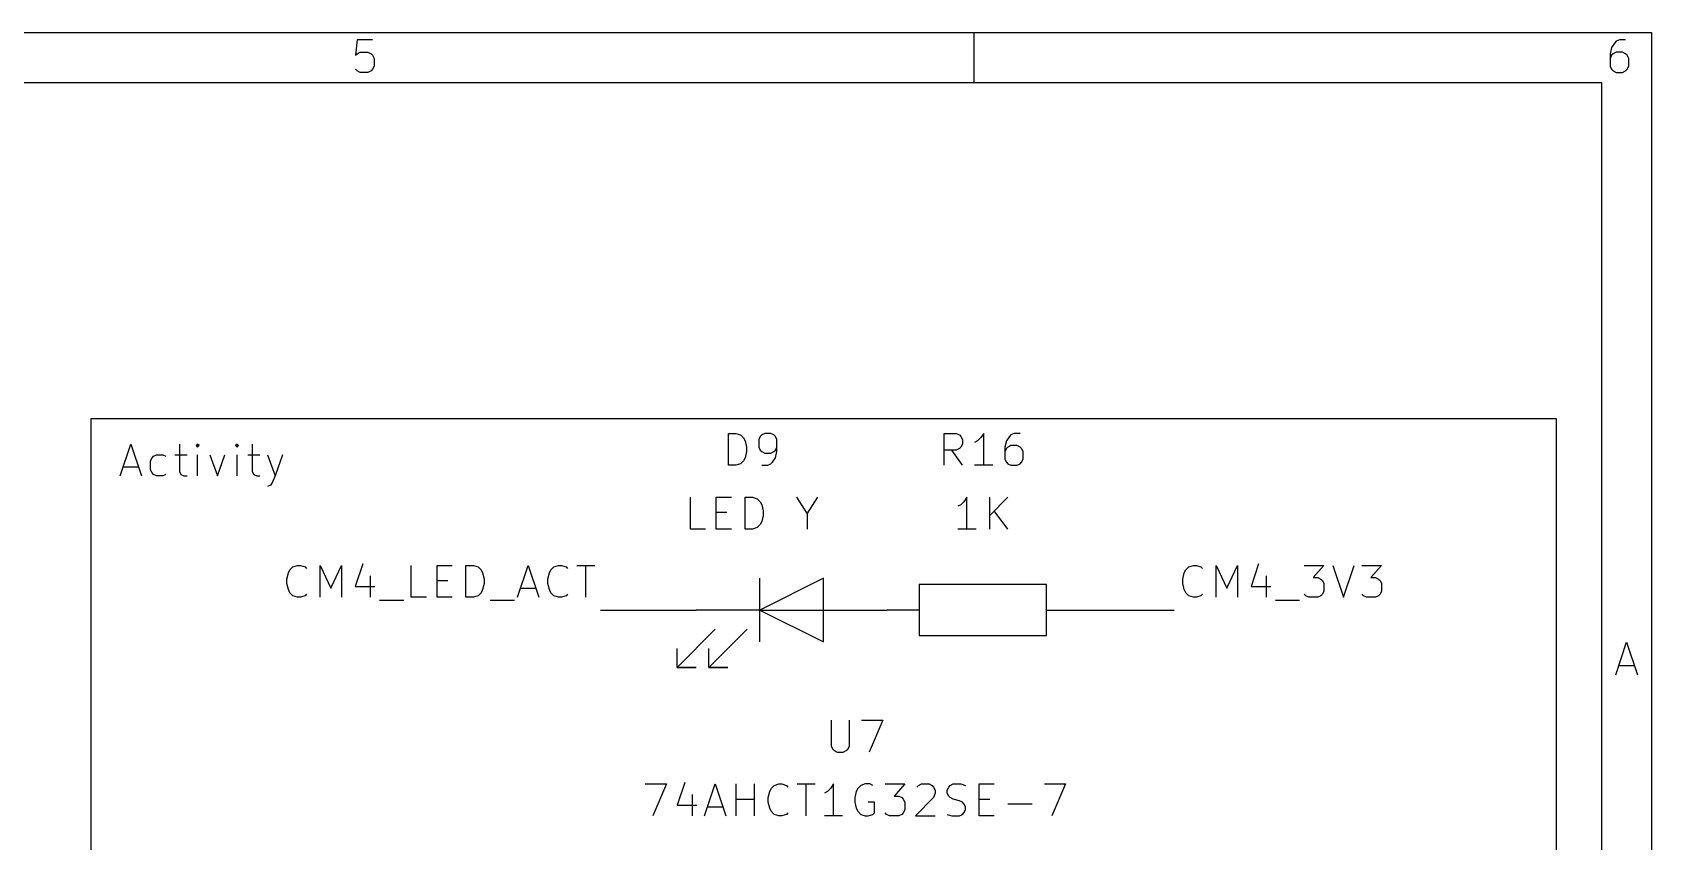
# Model space of a CAD drawing. Extents: x 0.4 to 11.3, y -7.9 to -0.4.
# Drawn here: x 8.759 to 11.299, y -1.663 to -0.394 of the extents above; entities that cross this region are included whole.
import ezdxf

# ---------------------------------------------------------------- set-up
doc = ezdxf.new("R2010")
doc.units = 0
doc.header["$MEASUREMENT"] = 0
for name, color, linetype in [('BLUE3', 171, 'CONTINUOUS'), ('CYAN2', 4, 'CONTINUOUS'), ('GRAY1', 251, 'CONTINUOUS'), ('GREEN3', 91, 'CONTINUOUS'), ('RED2', 1, 'CONTINUOUS')]:
    doc.layers.add(name, color=color, linetype=linetype)

msp = doc.modelspace()

# ---------------------------------------------------------------- linework, layer by layer
at = {"layer": 'BLUE3', "linetype": 'CONTINUOUS'}
for p, q in [((8.85, -1), (8.85, -3)), ((11.15, -1), (8.85, -1)), ((11.15, -3), (11.15, -1)), ((8.89637, -1.08955), (8.91304, -1.03955)), ((8.91304, -1.03955), (8.9297, -1.08955)), ((8.98923, -1.03955), (8.98923, -1.08241)), ((9.0178, -1.03955), (9.01542, -1.04193)), ((9.02018, -1.04193), (9.0178, -1.03955)), ((9.0178, -1.03955), (9.0178, -1.04431)), ((9.0797, -1.03955), (9.07733, -1.04193)), ((9.08209, -1.04193), (9.0797, -1.03955)), ((9.0797, -1.03955), (9.0797, -1.04431)), ((9.10352, -1.03955), (9.10352, -1.08241)), ((8.94399, -1.06574), (8.94637, -1.06098)), ((8.94399, -1.08003), (8.94399, -1.06574)), ((8.94637, -1.06098), (8.94875, -1.0586)), ((8.94875, -1.0586), (8.95352, -1.05622)), ((8.95352, -1.05622), (8.96304, -1.05622)), ((8.96304, -1.05622), (8.9678, -1.0586)), ((8.98209, -1.05622), (9.00113, -1.05622)), ((9.01542, -1.04193), (9.0178, -1.04431)), ((9.0178, -1.04431), (9.02018, -1.04193)), ((9.0178, -1.08955), (9.0178, -1.05622)), ((9.03685, -1.05622), (9.04876, -1.08955)), ((9.04876, -1.08955), (9.06066, -1.05622)), ((9.07733, -1.04193), (9.0797, -1.04431)), ((9.0797, -1.04431), (9.08209, -1.04193)), ((9.0797, -1.08955), (9.0797, -1.05622)), ((9.09637, -1.05622), (9.11542, -1.05622)), ((9.12733, -1.05622), (9.13923, -1.08955)), ((9.15113, -1.05622), (9.13923, -1.08955)), ((8.90113, -1.07527), (8.92494, -1.07527)), ((8.94637, -1.08479), (8.94399, -1.08003)), ((8.94875, -1.08717), (8.94637, -1.08479)), ((8.95352, -1.08955), (8.94875, -1.08717)), ((8.96304, -1.08955), (8.95352, -1.08955)), ((8.9678, -1.08717), (8.96304, -1.08955)), ((8.98923, -1.08241), (8.99161, -1.08717)), ((8.99161, -1.08717), (8.99637, -1.08955)), ((8.99637, -1.08955), (9.00113, -1.08955)), ((9.10352, -1.08241), (9.1059, -1.08717)), ((9.1059, -1.08717), (9.11066, -1.08955)), ((9.11066, -1.08955), (9.11542, -1.08955)), ((9.13923, -1.08955), (9.13447, -1.10146)), ((9.13209, -1.10384), (9.12733, -1.10622)), ((9.13447, -1.10146), (9.13209, -1.10384))]:
    msp.add_line(p, q, dxfattribs=at)
at = {"layer": 'CYAN2', "linetype": 'CONTINUOUS'}
for p, q in [((9.85059, -1.0728), (9.85059, -1.0228)), ((9.85059, -1.0228), (9.8625, -1.0228)), ((9.85059, -1.0728), (9.85059, -1.0228)), ((9.85059, -1.0228), (9.8625, -1.0228)), ((9.8625, -1.0228), (9.86964, -1.02519)), ((9.8625, -1.0228), (9.86964, -1.02519)), ((9.86964, -1.02519), (9.87441, -1.02995)), ((9.86964, -1.02519), (9.87441, -1.02995)), ((9.87441, -1.02995), (9.87679, -1.03471)), ((9.87441, -1.02995), (9.87679, -1.03471)), ((9.87679, -1.03471), (9.87917, -1.04423)), ((9.87679, -1.03471), (9.87917, -1.04423)), ((9.90059, -1.02757), (9.89822, -1.03233)), ((9.90059, -1.02757), (9.89822, -1.03233)), ((9.89822, -1.03233), (9.89822, -1.04423)), ((9.89822, -1.03233), (9.89822, -1.04423)), ((9.90298, -1.02519), (9.90059, -1.02757)), ((9.90298, -1.02519), (9.90059, -1.02757)), ((9.90774, -1.0228), (9.90298, -1.02519)), ((9.90774, -1.0228), (9.90298, -1.02519)), ((9.91726, -1.0228), (9.90774, -1.0228)), ((9.91726, -1.0228), (9.90774, -1.0228)), ((9.92202, -1.02519), (9.91726, -1.0228)), ((9.92202, -1.02519), (9.91726, -1.0228)), ((9.92441, -1.02757), (9.92202, -1.02519)), ((9.92441, -1.02757), (9.92202, -1.02519)), ((9.92679, -1.03233), (9.92441, -1.02757)), ((9.92679, -1.03233), (9.92441, -1.02757)), ((9.92679, -1.05137), (9.92679, -1.03233)), ((9.92679, -1.05137), (9.92679, -1.03233)), ((10.1893, -1.0728), (10.1893, -1.0228)), ((10.1893, -1.0228), (10.2083, -1.0228)), ((10.1893, -1.0728), (10.1893, -1.0228)), ((10.1893, -1.0228), (10.2083, -1.0228)), ((10.2083, -1.0228), (10.2131, -1.02519)), ((10.2083, -1.0228), (10.2131, -1.02519)), ((10.2131, -1.02519), (10.2155, -1.02757)), ((10.2131, -1.02519), (10.2155, -1.02757)), ((10.2155, -1.02757), (10.2179, -1.03233)), ((10.2155, -1.02757), (10.2179, -1.03233)), ((10.2179, -1.03947), (10.2155, -1.04423)), ((10.2179, -1.03947), (10.2155, -1.04423)), ((10.2179, -1.03233), (10.2179, -1.03947)), ((10.2179, -1.03233), (10.2179, -1.03947)), ((10.2417, -1.03471), (10.2369, -1.03709)), ((10.2417, -1.03471), (10.2369, -1.03709)), ((10.2464, -1.02995), (10.2417, -1.03471)), ((10.2464, -1.02995), (10.2417, -1.03471)), ((10.2512, -1.0228), (10.2464, -1.02995)), ((10.2512, -1.0228), (10.2464, -1.02995)), ((10.2512, -1.0728), (10.2512, -1.0228)), ((10.2512, -1.0728), (10.2512, -1.0228)), ((10.2869, -1.03471), (10.2845, -1.04423)), ((10.2869, -1.03471), (10.2845, -1.04423)), ((10.2917, -1.02757), (10.2869, -1.03471)), ((10.2917, -1.02757), (10.2869, -1.03471)), ((10.294, -1.02519), (10.2917, -1.02757)), ((10.294, -1.02519), (10.2917, -1.02757)), ((10.2988, -1.0228), (10.294, -1.02519)), ((10.2988, -1.0228), (10.294, -1.02519)), ((10.3083, -1.0228), (10.2988, -1.0228)), ((10.3083, -1.0228), (10.2988, -1.0228)), ((9.87441, -1.06566), (9.86964, -1.07043)), ((9.87441, -1.06566), (9.86964, -1.07043)), ((9.87679, -1.0609), (9.87441, -1.06566)), ((9.87679, -1.0609), (9.87441, -1.06566)), ((9.87917, -1.05137), (9.87679, -1.0609)), ((9.87917, -1.05137), (9.87679, -1.0609)), ((9.87917, -1.04423), (9.87917, -1.05137)), ((9.87917, -1.04423), (9.87917, -1.05137)), ((9.89822, -1.04423), (9.90059, -1.049)), ((9.89822, -1.04423), (9.90059, -1.049)), ((9.90059, -1.049), (9.90298, -1.05137)), ((9.90059, -1.049), (9.90298, -1.05137)), ((9.90298, -1.05137), (9.90774, -1.05376)), ((9.90298, -1.05137), (9.90774, -1.05376)), ((9.90774, -1.05376), (9.91726, -1.05376)), ((9.90774, -1.05376), (9.91726, -1.05376)), ((9.91726, -1.05376), (9.92202, -1.05137)), ((9.91726, -1.05376), (9.92202, -1.05137)), ((9.91964, -1.06804), (9.92441, -1.0609)), ((9.91964, -1.06804), (9.92441, -1.0609)), ((9.92202, -1.05137), (9.92441, -1.049)), ((9.92202, -1.05137), (9.92441, -1.049)), ((9.92441, -1.049), (9.92679, -1.04423)), ((9.92441, -1.049), (9.92679, -1.04423)), ((9.92441, -1.0609), (9.92679, -1.05137)), ((9.92441, -1.0609), (9.92679, -1.05137)), ((10.2083, -1.049), (10.1893, -1.049)), ((10.2083, -1.049), (10.1893, -1.049)), ((10.2179, -1.0728), (10.2012, -1.049)), ((10.2179, -1.0728), (10.2012, -1.049)), ((10.2131, -1.04661), (10.2083, -1.049)), ((10.2131, -1.04661), (10.2083, -1.049)), ((10.2155, -1.04423), (10.2131, -1.04661)), ((10.2155, -1.04423), (10.2131, -1.04661)), ((10.2845, -1.04423), (10.2845, -1.06328)), ((10.2845, -1.04423), (10.2845, -1.06328)), ((10.2869, -1.04661), (10.2845, -1.05137)), ((10.2869, -1.04661), (10.2845, -1.05137)), ((10.2845, -1.06328), (10.2869, -1.06804)), ((10.2845, -1.06328), (10.2869, -1.06804)), ((10.2893, -1.04423), (10.2869, -1.04661)), ((10.2893, -1.04423), (10.2869, -1.04661)), ((10.294, -1.04185), (10.2893, -1.04423)), ((10.294, -1.04185), (10.2893, -1.04423)), ((10.3036, -1.04185), (10.294, -1.04185)), ((10.3036, -1.04185), (10.294, -1.04185)), ((10.3083, -1.04423), (10.3036, -1.04185)), ((10.3083, -1.04423), (10.3036, -1.04185)), ((10.3107, -1.04661), (10.3083, -1.04423)), ((10.3107, -1.04661), (10.3083, -1.04423)), ((10.3131, -1.05137), (10.3107, -1.04661)), ((10.3131, -1.05137), (10.3107, -1.04661)), ((10.3107, -1.06804), (10.3131, -1.06328)), ((10.3107, -1.06804), (10.3131, -1.06328)), ((10.3131, -1.06328), (10.3131, -1.05137)), ((10.3131, -1.06328), (10.3131, -1.05137)), ((9.8625, -1.0728), (9.85059, -1.0728)), ((9.8625, -1.0728), (9.85059, -1.0728)), ((9.86964, -1.07043), (9.8625, -1.0728)), ((9.86964, -1.07043), (9.8625, -1.0728)), ((9.90298, -1.0728), (9.9125, -1.0728)), ((9.90298, -1.0728), (9.9125, -1.0728)), ((9.9125, -1.0728), (9.91726, -1.07043)), ((9.9125, -1.0728), (9.91726, -1.07043)), ((9.91726, -1.07043), (9.91964, -1.06804)), ((9.91726, -1.07043), (9.91964, -1.06804)), ((10.2655, -1.0728), (10.2369, -1.0728)), ((10.2655, -1.0728), (10.2369, -1.0728)), ((10.2869, -1.06804), (10.2893, -1.07043)), ((10.2869, -1.06804), (10.2893, -1.07043)), ((10.2893, -1.07043), (10.294, -1.0728)), ((10.2893, -1.07043), (10.294, -1.0728)), ((10.294, -1.0728), (10.3036, -1.0728)), ((10.294, -1.0728), (10.3036, -1.0728)), ((10.3036, -1.0728), (10.3083, -1.07043)), ((10.3036, -1.0728), (10.3083, -1.07043)), ((10.3083, -1.07043), (10.3107, -1.06804)), ((10.3083, -1.07043), (10.3107, -1.06804)), ((9.79107, -1.1728), (9.79107, -1.1228)), ((9.79107, -1.1728), (9.79107, -1.1228)), ((9.83155, -1.1728), (9.83155, -1.1228)), ((9.83155, -1.1228), (9.85536, -1.1228)), ((9.83155, -1.1728), (9.83155, -1.1228)), ((9.83155, -1.1228), (9.85536, -1.1228)), ((9.87678, -1.1728), (9.87678, -1.1228)), ((9.87678, -1.1228), (9.88869, -1.1228)), ((9.87678, -1.1728), (9.87678, -1.1228)), ((9.87678, -1.1228), (9.88869, -1.1228)), ((9.88869, -1.1228), (9.89583, -1.12519)), ((9.88869, -1.1228), (9.89583, -1.12519)), ((9.89583, -1.12519), (9.90059, -1.12995)), ((9.89583, -1.12519), (9.90059, -1.12995)), ((9.90059, -1.12995), (9.90298, -1.13471)), ((9.90059, -1.12995), (9.90298, -1.13471)), ((9.90298, -1.13471), (9.90535, -1.14423)), ((9.90298, -1.13471), (9.90535, -1.14423)), ((9.95774, -1.1228), (9.9744, -1.149)), ((9.95774, -1.1228), (9.9744, -1.149)), ((9.9744, -1.149), (9.99107, -1.1228)), ((9.9744, -1.149), (9.99107, -1.1228)), ((10.2155, -1.13471), (10.2107, -1.13709)), ((10.2155, -1.13471), (10.2107, -1.13709)), ((10.2202, -1.12995), (10.2155, -1.13471)), ((10.2202, -1.12995), (10.2155, -1.13471)), ((10.225, -1.1228), (10.2202, -1.12995)), ((10.225, -1.1228), (10.2202, -1.12995)), ((10.225, -1.1728), (10.225, -1.1228)), ((10.225, -1.1728), (10.225, -1.1228)), ((10.2607, -1.1728), (10.2607, -1.1228)), ((10.2893, -1.1228), (10.2607, -1.15137)), ((10.2607, -1.1728), (10.2607, -1.1228)), ((10.2893, -1.1228), (10.2607, -1.15137)), ((9.83155, -1.14661), (9.84822, -1.14661)), ((9.83155, -1.14661), (9.84822, -1.14661)), ((9.90059, -1.16566), (9.89583, -1.17043)), ((9.90059, -1.16566), (9.89583, -1.17043)), ((9.90298, -1.1609), (9.90059, -1.16566)), ((9.90298, -1.1609), (9.90059, -1.16566)), ((9.90535, -1.15137), (9.90298, -1.1609)), ((9.90535, -1.15137), (9.90298, -1.1609)), ((9.90535, -1.14423), (9.90535, -1.15137)), ((9.90535, -1.14423), (9.90535, -1.15137)), ((9.9744, -1.149), (9.9744, -1.1728)), ((9.9744, -1.149), (9.9744, -1.1728)), ((10.2893, -1.1728), (10.2679, -1.14423)), ((10.2893, -1.1728), (10.2679, -1.14423)), ((9.81488, -1.1728), (9.79107, -1.1728)), ((9.81488, -1.1728), (9.79107, -1.1728)), ((9.85536, -1.1728), (9.83155, -1.1728)), ((9.85536, -1.1728), (9.83155, -1.1728)), ((9.88869, -1.1728), (9.87678, -1.1728)), ((9.88869, -1.1728), (9.87678, -1.1728)), ((9.89583, -1.17043), (9.88869, -1.1728)), ((9.89583, -1.17043), (9.88869, -1.1728)), ((10.2393, -1.1728), (10.2107, -1.1728)), ((10.2393, -1.1728), (10.2107, -1.1728)), ((10.0119, -1.4728), (10.0119, -1.51328)), ((10.0119, -1.4728), (10.0119, -1.51328)), ((10.0405, -1.51328), (10.0405, -1.4728)), ((10.0405, -1.51328), (10.0405, -1.4728)), ((10.0595, -1.4728), (10.0929, -1.4728)), ((10.0595, -1.4728), (10.0929, -1.4728)), ((10.0929, -1.4728), (10.0714, -1.5228)), ((10.0929, -1.4728), (10.0714, -1.5228)), ((10.0119, -1.51328), (10.0143, -1.51804)), ((10.0119, -1.51328), (10.0143, -1.51804)), ((10.0143, -1.51804), (10.0167, -1.52043)), ((10.0143, -1.51804), (10.0167, -1.52043)), ((10.0167, -1.52043), (10.0214, -1.5228)), ((10.0167, -1.52043), (10.0214, -1.5228)), ((10.0214, -1.5228), (10.0309, -1.5228)), ((10.0214, -1.5228), (10.0309, -1.5228)), ((10.0309, -1.5228), (10.0357, -1.52043)), ((10.0309, -1.5228), (10.0357, -1.52043)), ((10.0357, -1.52043), (10.0381, -1.51804)), ((10.0357, -1.52043), (10.0381, -1.51804)), ((10.0381, -1.51804), (10.0405, -1.51328)), ((10.0381, -1.51804), (10.0405, -1.51328)), ((9.72024, -1.5728), (9.75357, -1.5728)), ((9.72024, -1.5728), (9.75357, -1.5728)), ((9.75357, -1.5728), (9.73215, -1.6228)), ((9.75357, -1.5728), (9.73215, -1.6228)), ((9.78214, -1.57043), (9.77024, -1.60614)), ((9.78214, -1.57043), (9.77024, -1.60614)), ((9.81309, -1.6228), (9.82976, -1.5728)), ((9.81309, -1.6228), (9.82976, -1.5728)), ((9.82976, -1.5728), (9.84643, -1.6228)), ((9.82976, -1.5728), (9.84643, -1.6228)), ((9.86309, -1.6228), (9.86309, -1.5728)), ((9.86309, -1.6228), (9.86309, -1.5728)), ((9.89167, -1.6228), (9.89167, -1.5728)), ((9.89167, -1.6228), (9.89167, -1.5728)), ((9.91786, -1.57995), (9.92262, -1.57519)), ((9.91786, -1.57995), (9.92262, -1.57519)), ((9.92262, -1.57519), (9.92976, -1.5728)), ((9.92262, -1.57519), (9.92976, -1.5728)), ((9.92976, -1.5728), (9.93452, -1.5728)), ((9.92976, -1.5728), (9.93452, -1.5728)), ((9.93452, -1.5728), (9.94167, -1.57519)), ((9.93452, -1.5728), (9.94167, -1.57519)), ((9.94167, -1.57519), (9.94405, -1.57757)), ((9.94167, -1.57519), (9.94405, -1.57757)), ((9.95833, -1.5728), (9.98691, -1.5728)), ((9.95833, -1.5728), (9.98691, -1.5728)), ((9.97262, -1.6228), (9.97262, -1.5728)), ((9.97262, -1.6228), (9.97262, -1.5728)), ((10.0155, -1.5728), (10.0107, -1.57995)), ((10.0155, -1.5728), (10.0107, -1.57995)), ((10.0155, -1.6228), (10.0155, -1.5728)), ((10.0155, -1.6228), (10.0155, -1.5728)), ((10.0583, -1.57519), (10.0536, -1.57995)), ((10.0583, -1.57519), (10.0536, -1.57995)), ((10.0655, -1.5728), (10.0583, -1.57519)), ((10.0655, -1.5728), (10.0583, -1.57519)), ((10.0726, -1.5728), (10.0655, -1.5728)), ((10.0726, -1.5728), (10.0655, -1.5728)), ((10.0774, -1.57519), (10.0726, -1.5728)), ((10.0774, -1.57519), (10.0726, -1.5728)), ((10.0964, -1.5728), (10.1274, -1.5728)), ((10.0964, -1.5728), (10.1274, -1.5728)), ((10.1274, -1.5728), (10.1107, -1.59185)), ((10.1274, -1.5728), (10.1107, -1.59185)), ((10.1464, -1.57757), (10.1488, -1.57519)), ((10.1464, -1.57757), (10.1488, -1.57519)), ((10.1488, -1.57519), (10.1536, -1.5728)), ((10.1488, -1.57519), (10.1536, -1.5728)), ((10.1536, -1.5728), (10.1655, -1.5728)), ((10.1536, -1.5728), (10.1655, -1.5728)), ((10.1655, -1.5728), (10.1702, -1.57519)), ((10.1655, -1.5728), (10.1702, -1.57519)), ((10.1702, -1.57519), (10.1726, -1.57757)), ((10.1702, -1.57519), (10.1726, -1.57757)), ((10.1964, -1.57757), (10.1988, -1.57519)), ((10.1964, -1.57757), (10.1988, -1.57519)), ((10.1988, -1.57519), (10.2036, -1.5728)), ((10.1988, -1.57519), (10.2036, -1.5728)), ((10.2036, -1.5728), (10.2155, -1.5728)), ((10.2036, -1.5728), (10.2155, -1.5728)), ((10.2155, -1.5728), (10.2226, -1.57519)), ((10.2155, -1.5728), (10.2226, -1.57519)), ((10.244, -1.6228), (10.244, -1.5728)), ((10.244, -1.5728), (10.2679, -1.5728)), ((10.244, -1.6228), (10.244, -1.5728)), ((10.244, -1.5728), (10.2679, -1.5728)), ((10.3464, -1.5728), (10.3798, -1.5728)), ((10.3464, -1.5728), (10.3798, -1.5728)), ((10.3798, -1.5728), (10.3583, -1.6228)), ((10.3798, -1.5728), (10.3583, -1.6228)), ((9.79405, -1.58947), (9.79405, -1.6228)), ((9.79405, -1.58947), (9.79405, -1.6228)), ((9.86309, -1.59661), (9.89167, -1.59661)), ((9.86309, -1.59661), (9.89167, -1.59661)), ((9.9131, -1.59423), (9.91548, -1.58471)), ((9.9131, -1.59423), (9.91548, -1.58471)), ((9.9131, -1.60137), (9.9131, -1.59423)), ((9.9131, -1.60137), (9.9131, -1.59423)), ((9.91548, -1.58471), (9.91786, -1.57995)), ((9.91548, -1.58471), (9.91786, -1.57995)), ((10.006, -1.58471), (10.0012, -1.58709)), ((10.006, -1.58471), (10.0012, -1.58709)), ((10.0107, -1.57995), (10.006, -1.58471)), ((10.0107, -1.57995), (10.006, -1.58471)), ((10.0512, -1.58471), (10.0488, -1.59423)), ((10.0512, -1.58471), (10.0488, -1.59423)), ((10.0488, -1.59423), (10.0488, -1.60137)), ((10.0488, -1.59423), (10.0488, -1.60137)), ((10.0536, -1.57995), (10.0512, -1.58471)), ((10.0536, -1.57995), (10.0512, -1.58471)), ((10.1107, -1.59185), (10.1179, -1.59185)), ((10.1107, -1.59185), (10.1179, -1.59185)), ((10.1179, -1.59185), (10.1226, -1.59423)), ((10.1179, -1.59185), (10.1226, -1.59423)), ((10.1226, -1.59423), (10.125, -1.59661)), ((10.1226, -1.59423), (10.125, -1.59661)), ((10.125, -1.59661), (10.1274, -1.60137)), ((10.125, -1.59661), (10.1274, -1.60137)), ((10.1726, -1.59423), (10.144, -1.6228)), ((10.1726, -1.59423), (10.144, -1.6228)), ((10.1726, -1.57757), (10.175, -1.58233)), ((10.1726, -1.57757), (10.175, -1.58233)), ((10.175, -1.58709), (10.1726, -1.59423)), ((10.175, -1.58709), (10.1726, -1.59423)), ((10.175, -1.58233), (10.175, -1.58709)), ((10.175, -1.58233), (10.175, -1.58709)), ((10.194, -1.58233), (10.1964, -1.57757)), ((10.194, -1.58233), (10.1964, -1.57757)), ((10.194, -1.58709), (10.194, -1.58233)), ((10.194, -1.58709), (10.194, -1.58233)), ((10.1964, -1.59185), (10.194, -1.58709)), ((10.1964, -1.59185), (10.194, -1.58709)), ((10.1988, -1.59423), (10.1964, -1.59185)), ((10.1988, -1.59423), (10.1964, -1.59185)), ((10.2036, -1.59661), (10.1988, -1.59423)), ((10.2036, -1.59661), (10.1988, -1.59423)), ((10.2131, -1.599), (10.2036, -1.59661)), ((10.2131, -1.599), (10.2036, -1.59661)), ((10.2179, -1.60137), (10.2131, -1.599)), ((10.2179, -1.60137), (10.2131, -1.599)), ((10.244, -1.59661), (10.2607, -1.59661)), ((10.244, -1.59661), (10.2607, -1.59661)), ((9.77024, -1.60614), (9.80119, -1.60614)), ((9.77024, -1.60614), (9.80119, -1.60614)), ((9.81786, -1.60852), (9.84167, -1.60852)), ((9.81786, -1.60852), (9.84167, -1.60852)), ((9.91548, -1.6109), (9.9131, -1.60137)), ((9.91548, -1.6109), (9.9131, -1.60137)), ((9.91786, -1.61566), (9.91548, -1.6109)), ((9.91786, -1.61566), (9.91548, -1.6109)), ((9.92262, -1.62043), (9.91786, -1.61566)), ((9.92262, -1.62043), (9.91786, -1.61566)), ((9.92976, -1.6228), (9.92262, -1.62043)), ((9.92976, -1.6228), (9.92262, -1.62043)), ((9.93452, -1.6228), (9.92976, -1.6228)), ((9.93452, -1.6228), (9.92976, -1.6228)), ((9.94167, -1.62043), (9.93452, -1.6228)), ((9.94167, -1.62043), (9.93452, -1.6228)), ((9.94405, -1.61804), (9.94167, -1.62043)), ((9.94405, -1.61804), (9.94167, -1.62043)), ((10.0298, -1.6228), (10.0012, -1.6228)), ((10.0298, -1.6228), (10.0012, -1.6228)), ((10.0488, -1.60137), (10.0512, -1.6109)), ((10.0488, -1.60137), (10.0512, -1.6109)), ((10.0512, -1.6109), (10.0536, -1.61566)), ((10.0512, -1.6109), (10.0536, -1.61566)), ((10.0536, -1.61566), (10.0583, -1.62043)), ((10.0536, -1.61566), (10.0583, -1.62043)), ((10.0583, -1.62043), (10.0655, -1.6228)), ((10.0583, -1.62043), (10.0655, -1.6228)), ((10.0655, -1.6228), (10.0702, -1.6228)), ((10.0655, -1.6228), (10.0702, -1.6228)), ((10.0798, -1.60137), (10.0702, -1.60137)), ((10.0798, -1.60137), (10.0702, -1.60137)), ((10.0702, -1.6228), (10.0774, -1.62043)), ((10.0702, -1.6228), (10.0774, -1.62043)), ((10.0774, -1.62043), (10.0798, -1.61804)), ((10.0774, -1.62043), (10.0798, -1.61804)), ((10.0798, -1.61804), (10.0798, -1.60137)), ((10.0798, -1.61804), (10.0798, -1.60137)), ((10.0988, -1.62043), (10.0964, -1.61804)), ((10.0988, -1.62043), (10.0964, -1.61804)), ((10.1036, -1.6228), (10.0988, -1.62043)), ((10.1036, -1.6228), (10.0988, -1.62043)), ((10.1179, -1.6228), (10.1036, -1.6228)), ((10.1179, -1.6228), (10.1036, -1.6228)), ((10.1226, -1.62043), (10.1179, -1.6228)), ((10.1226, -1.62043), (10.1179, -1.6228)), ((10.125, -1.61804), (10.1226, -1.62043)), ((10.125, -1.61804), (10.1226, -1.62043)), ((10.1274, -1.61328), (10.125, -1.61804)), ((10.1274, -1.61328), (10.125, -1.61804)), ((10.1274, -1.60137), (10.1274, -1.61328)), ((10.1274, -1.60137), (10.1274, -1.61328)), ((10.144, -1.6228), (10.175, -1.6228)), ((10.144, -1.6228), (10.175, -1.6228)), ((10.194, -1.62043), (10.2012, -1.6228)), ((10.194, -1.62043), (10.2012, -1.6228)), ((10.2012, -1.6228), (10.2131, -1.6228)), ((10.2012, -1.6228), (10.2131, -1.6228)), ((10.2131, -1.6228), (10.2179, -1.62043)), ((10.2131, -1.6228), (10.2179, -1.62043)), ((10.2202, -1.60376), (10.2179, -1.60137)), ((10.2202, -1.60376), (10.2179, -1.60137)), ((10.2179, -1.62043), (10.2202, -1.61804)), ((10.2179, -1.62043), (10.2202, -1.61804)), ((10.2226, -1.60852), (10.2202, -1.60376)), ((10.2226, -1.60852), (10.2202, -1.60376)), ((10.2202, -1.61804), (10.2226, -1.61328)), ((10.2202, -1.61804), (10.2226, -1.61328)), ((10.2226, -1.61328), (10.2226, -1.60852)), ((10.2226, -1.61328), (10.2226, -1.60852)), ((10.2679, -1.6228), (10.244, -1.6228)), ((10.2679, -1.6228), (10.244, -1.6228)), ((10.2893, -1.60376), (10.3274, -1.60376)), ((10.2893, -1.60376), (10.3274, -1.60376))]:
    msp.add_line(p, q, dxfattribs=at)
at = {"layer": 'GRAY1', "linetype": 'CONTINUOUS'}
for p, q in [((9.1578, -1.25123), (9.16018, -1.2417)), ((9.16018, -1.2417), (9.16256, -1.23694)), ((9.16256, -1.23694), (9.16732, -1.23218)), ((9.16732, -1.23218), (9.17446, -1.2298)), ((9.17446, -1.2298), (9.17922, -1.2298)), ((9.17922, -1.2298), (9.18637, -1.23218)), ((9.18637, -1.23218), (9.18875, -1.23456)), ((9.21018, -1.2798), (9.21018, -1.2298)), ((9.21018, -1.2298), (9.22685, -1.26552)), ((9.22685, -1.26552), (9.24351, -1.2298)), ((9.24351, -1.2298), (9.24351, -1.2798)), ((9.27684, -1.22742), (9.26494, -1.26313)), ((9.35303, -1.2798), (9.35303, -1.2298)), ((9.39351, -1.2798), (9.39351, -1.2298)), ((9.39351, -1.2298), (9.41732, -1.2298)), ((9.43874, -1.2798), (9.43874, -1.2298)), ((9.43874, -1.2298), (9.45065, -1.2298)), ((9.45065, -1.2298), (9.45779, -1.23218)), ((9.45779, -1.23218), (9.46256, -1.23694)), ((9.46256, -1.23694), (9.46494, -1.2417)), ((9.46494, -1.2417), (9.46731, -1.25123)), ((9.5197, -1.2798), (9.53636, -1.2298)), ((9.53636, -1.2298), (9.55303, -1.2798)), ((9.56732, -1.25123), (9.5697, -1.2417)), ((9.5697, -1.2417), (9.57208, -1.23694)), ((9.57208, -1.23694), (9.57684, -1.23218)), ((9.57684, -1.23218), (9.58398, -1.2298)), ((9.58398, -1.2298), (9.58874, -1.2298)), ((9.58874, -1.2298), (9.59589, -1.23218)), ((9.59589, -1.23218), (9.59827, -1.23456)), ((9.61256, -1.2298), (9.64113, -1.2298)), ((9.62684, -1.2798), (9.62684, -1.2298)), ((10.5636, -1.25123), (10.566, -1.2417)), ((10.566, -1.2417), (10.5684, -1.23694)), ((10.5684, -1.23694), (10.5732, -1.23218)), ((10.5732, -1.23218), (10.5803, -1.2298)), ((10.5803, -1.2298), (10.5851, -1.2298)), ((10.5851, -1.2298), (10.5922, -1.23218)), ((10.5922, -1.23218), (10.5946, -1.23456)), ((10.616, -1.2798), (10.616, -1.2298)), ((10.616, -1.2298), (10.6327, -1.26552)), ((10.6327, -1.26552), (10.6493, -1.2298)), ((10.6493, -1.2298), (10.6493, -1.2798)), ((10.6827, -1.22742), (10.6708, -1.26313)), ((10.7541, -1.2298), (10.7851, -1.2298)), ((10.7851, -1.2298), (10.7684, -1.24885)), ((10.7993, -1.2298), (10.816, -1.2798)), ((10.816, -1.2798), (10.8327, -1.2298)), ((10.8446, -1.2298), (10.8755, -1.2298)), ((10.8755, -1.2298), (10.8589, -1.24885)), ((9.1578, -1.25837), (9.1578, -1.25123)), ((9.16018, -1.26789), (9.1578, -1.25837)), ((9.16256, -1.27266), (9.16018, -1.26789)), ((9.26494, -1.26313), (9.29589, -1.26313)), ((9.28875, -1.24647), (9.28875, -1.2798)), ((9.39351, -1.25361), (9.41018, -1.25361)), ((9.46494, -1.26789), (9.46256, -1.27266)), ((9.46731, -1.25837), (9.46494, -1.26789)), ((9.46731, -1.25123), (9.46731, -1.25837)), ((9.52446, -1.26552), (9.54827, -1.26552)), ((9.56732, -1.25837), (9.56732, -1.25123)), ((9.5697, -1.26789), (9.56732, -1.25837)), ((9.57208, -1.27266), (9.5697, -1.26789)), ((10.5636, -1.25837), (10.5636, -1.25123)), ((10.566, -1.26789), (10.5636, -1.25837)), ((10.5684, -1.27266), (10.566, -1.26789)), ((10.6708, -1.26313), (10.7017, -1.26313)), ((10.6946, -1.24647), (10.6946, -1.2798)), ((10.7684, -1.24885), (10.7755, -1.24885)), ((10.7755, -1.24885), (10.7803, -1.25123)), ((10.7803, -1.25123), (10.7827, -1.25361)), ((10.7827, -1.25361), (10.7851, -1.25837)), ((10.7851, -1.27028), (10.7827, -1.27504)), ((10.7851, -1.25837), (10.7851, -1.27028)), ((10.8589, -1.24885), (10.866, -1.24885)), ((10.866, -1.24885), (10.8708, -1.25123)), ((10.8708, -1.25123), (10.8732, -1.25361)), ((10.8732, -1.25361), (10.8755, -1.25837)), ((10.8755, -1.27028), (10.8732, -1.27504)), ((10.8755, -1.25837), (10.8755, -1.27028)), ((9.16732, -1.27742), (9.16256, -1.27266)), ((9.17446, -1.2798), (9.16732, -1.27742)), ((9.17922, -1.2798), (9.17446, -1.2798)), ((9.18637, -1.27742), (9.17922, -1.2798)), ((9.18875, -1.27504), (9.18637, -1.27742)), ((9.30304, -1.28456), (9.34113, -1.28456)), ((9.37684, -1.2798), (9.35303, -1.2798)), ((9.41732, -1.2798), (9.39351, -1.2798)), ((9.45065, -1.2798), (9.43874, -1.2798)), ((9.45779, -1.27742), (9.45065, -1.2798)), ((9.46256, -1.27266), (9.45779, -1.27742)), ((9.47684, -1.28456), (9.51494, -1.28456)), ((9.57684, -1.27742), (9.57208, -1.27266)), ((9.58398, -1.2798), (9.57684, -1.27742)), ((9.58874, -1.2798), (9.58398, -1.2798)), ((9.59589, -1.27742), (9.58874, -1.2798)), ((9.59827, -1.27504), (9.59589, -1.27742)), ((10.5732, -1.27742), (10.5684, -1.27266)), ((10.5803, -1.2798), (10.5732, -1.27742)), ((10.5851, -1.2798), (10.5803, -1.2798)), ((10.5922, -1.27742), (10.5851, -1.2798)), ((10.5946, -1.27504), (10.5922, -1.27742)), ((10.7089, -1.28456), (10.747, -1.28456)), ((10.7565, -1.27742), (10.7541, -1.27504)), ((10.7612, -1.2798), (10.7565, -1.27742)), ((10.7755, -1.2798), (10.7612, -1.2798)), ((10.7803, -1.27742), (10.7755, -1.2798)), ((10.7827, -1.27504), (10.7803, -1.27742)), ((10.847, -1.27742), (10.8446, -1.27504)), ((10.8517, -1.2798), (10.847, -1.27742)), ((10.866, -1.2798), (10.8517, -1.2798)), ((10.8708, -1.27742), (10.866, -1.2798)), ((10.8732, -1.27504), (10.8708, -1.27742))]:
    msp.add_line(p, q, dxfattribs=at)
at = {"layer": 'GREEN3', "linetype": 'CONTINUOUS'}
for p, q in [((9.65, -1.3), (9.8, -1.3)), ((10.4, -1.3), (10.55, -1.3))]:
    msp.add_line(p, q, dxfattribs=at)
at = {"layer": 'RED2', "linetype": 'CONTINUOUS'}
for p, q in [((0.393701, -0.393701), (11.2993, -0.393701)), ((9.26804, -0.405264), (9.2656, -0.429634)), ((9.29241, -0.405264), (9.26804, -0.405264)), ((10.2362, -0.472441), (10.2362, -0.393701)), ((11.2487, -0.405264), (11.2439, -0.407701)), ((11.2585, -0.405264), (11.2487, -0.405264)), ((11.2993, -0.393701), (11.2993, -7.8743)), ((9.2656, -0.429634), (9.26804, -0.427197)), ((9.26804, -0.427197), (9.27291, -0.42476)), ((9.27291, -0.42476), (9.28509, -0.42476)), ((9.28509, -0.42476), (9.28997, -0.427197)), ((9.28997, -0.427197), (9.29241, -0.429634)), ((9.29241, -0.429634), (9.29484, -0.434508)), ((11.2365, -0.417449), (11.2341, -0.427197)), ((11.2341, -0.427197), (11.2341, -0.446693)), ((11.2365, -0.429634), (11.2341, -0.434508)), ((11.2414, -0.410138), (11.2365, -0.417449)), ((11.239, -0.427197), (11.2365, -0.429634)), ((11.2439, -0.42476), (11.239, -0.427197)), ((11.2439, -0.407701), (11.2414, -0.410138)), ((11.2536, -0.42476), (11.2439, -0.42476)), ((11.2585, -0.427197), (11.2536, -0.42476)), ((11.2609, -0.429634), (11.2585, -0.427197)), ((11.2633, -0.434508), (11.2609, -0.429634)), ((9.26804, -0.454008), (9.2656, -0.451567)), ((9.27291, -0.456445), (9.26804, -0.454008)), ((9.28509, -0.456445), (9.27291, -0.456445)), ((9.28997, -0.454008), (9.28509, -0.456445)), ((9.29241, -0.451567), (9.28997, -0.454008)), ((9.29484, -0.446693), (9.29241, -0.451567)), ((9.29484, -0.434508), (9.29484, -0.446693)), ((11.2341, -0.446693), (11.2365, -0.451567)), ((11.2365, -0.451567), (11.239, -0.454008)), ((11.239, -0.454008), (11.2439, -0.456445)), ((11.2439, -0.456445), (11.2536, -0.456445)), ((11.2536, -0.456445), (11.2585, -0.454008)), ((11.2585, -0.454008), (11.2609, -0.451567)), ((11.2609, -0.451567), (11.2633, -0.446693)), ((11.2633, -0.446693), (11.2633, -0.434508)), ((0.472441, -0.472441), (11.2206, -0.472441)), ((11.2206, -0.472441), (11.2206, -7.79556)), ((9.9, -1.35), (9.9, -1.25)), ((10, -1.25), (9.9, -1.3)), ((10, -1.35), (10, -1.25)), ((10.35, -1.26), (10.15, -1.26)), ((10.15, -1.26), (10.15, -1.34)), ((10.35, -1.34), (10.35, -1.26)), ((9.9, -1.3), (9.8, -1.3)), ((9.9, -1.3), (9.8, -1.3)), ((9.9, -1.3), (10, -1.3)), ((9.9, -1.3), (10, -1.35)), ((10, -1.3), (10.1, -1.3)), ((10, -1.3), (10.1, -1.3)), ((10.15, -1.3), (10.1, -1.3)), ((10.15, -1.3), (10.1, -1.3)), ((10.35, -1.3), (10.4, -1.3)), ((10.35, -1.3), (10.4, -1.3)), ((9.83, -1.33), (9.77, -1.39)), ((9.88, -1.33), (9.82, -1.39)), ((10.15, -1.34), (10.35, -1.34)), ((9.77, -1.39), (9.77, -1.36)), ((9.82, -1.39), (9.82, -1.36)), ((11.2429, -1.40133), (11.2599, -1.35015)), ((11.2599, -1.35015), (11.277, -1.40133)), ((9.77, -1.39), (9.8, -1.39)), ((9.8, -1.39), (9.77, -1.39)), ((9.82, -1.39), (9.85, -1.39)), ((9.85, -1.39), (9.82, -1.39)), ((11.2477, -1.3867), (11.2721, -1.3867))]:
    msp.add_line(p, q, dxfattribs=at)

doc.saveas('drawing.dxf')
